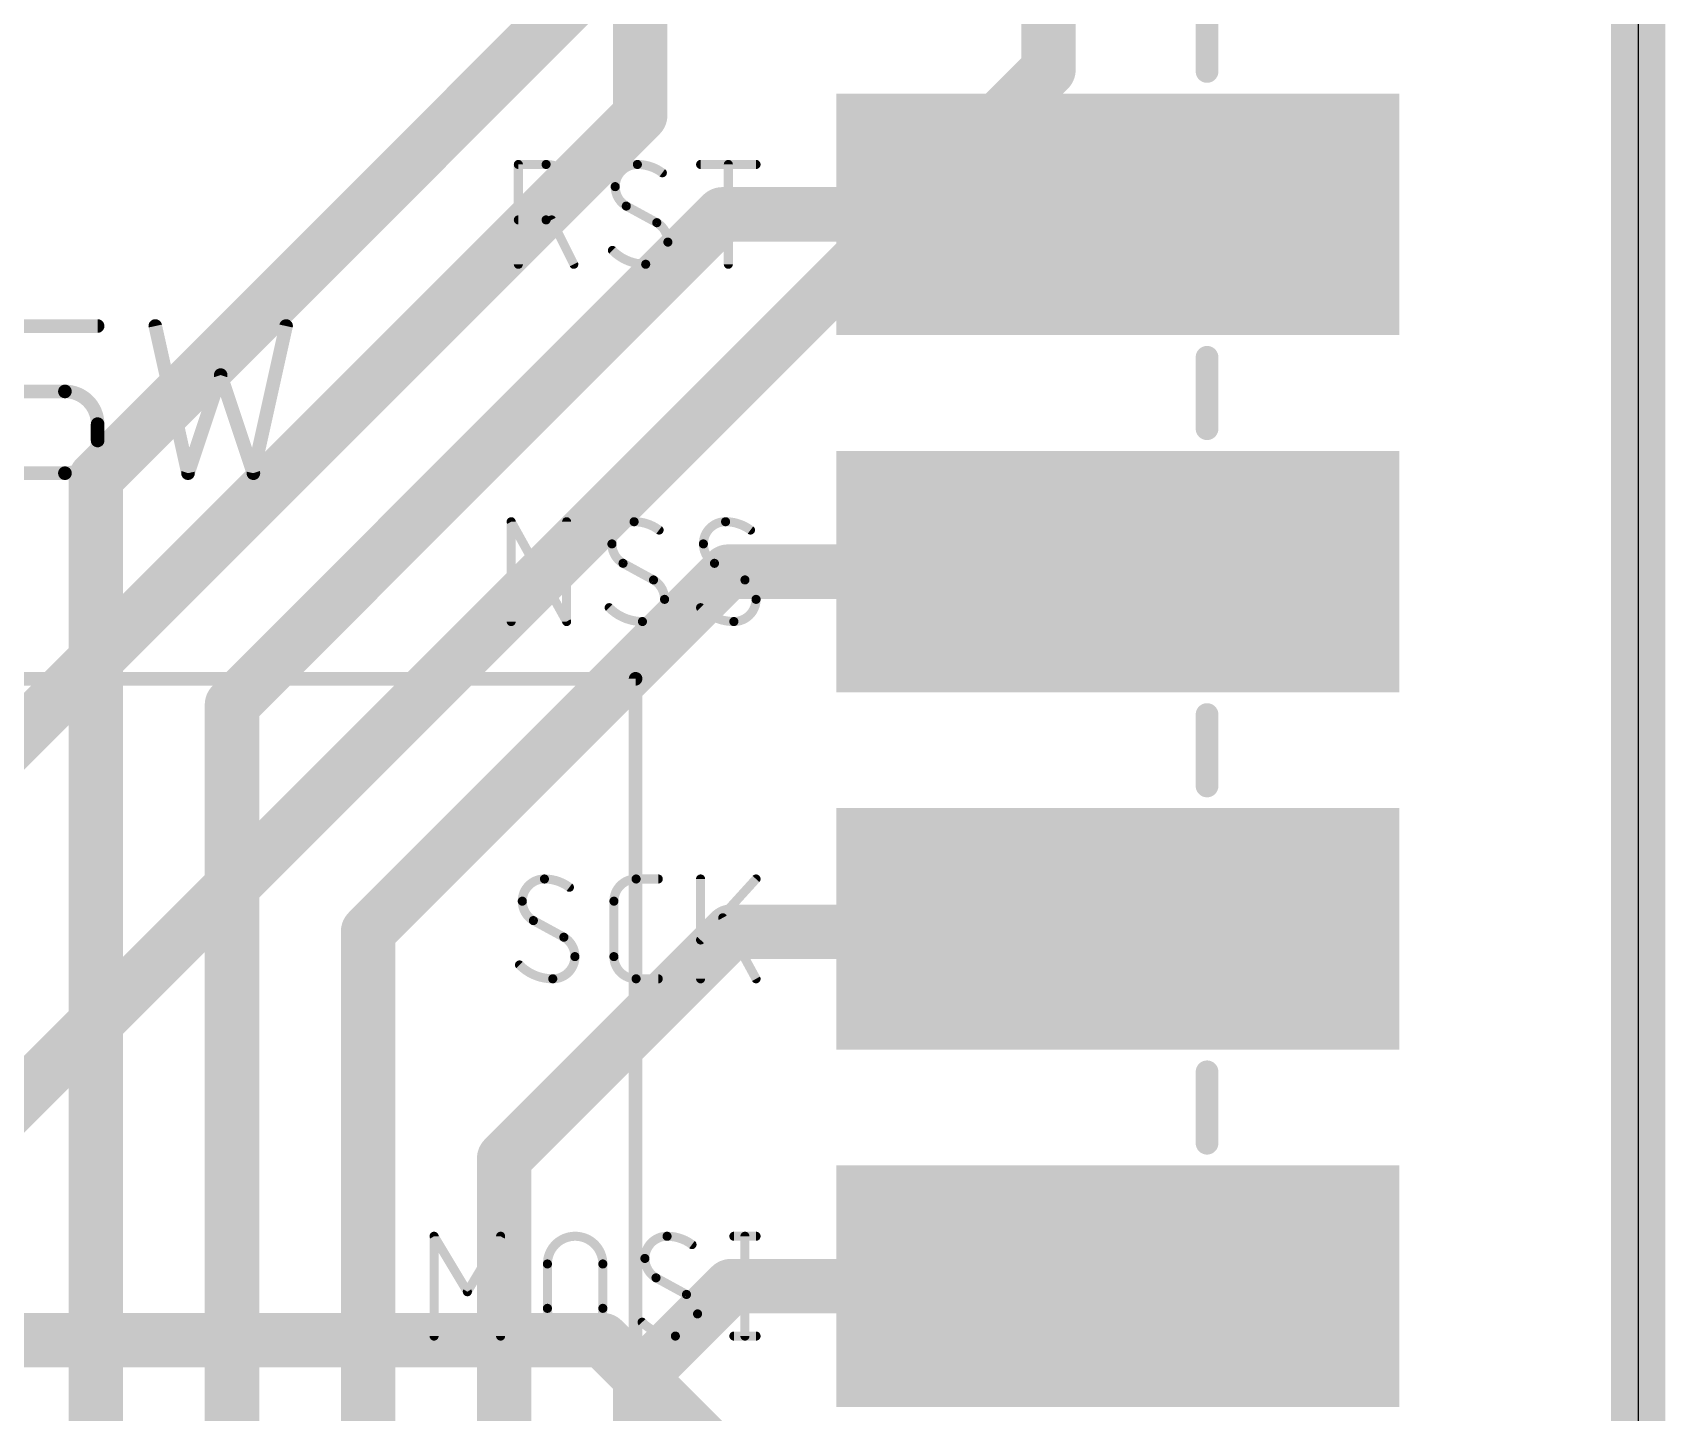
# Model space of a CAD drawing. Extents: x 40.2 to 61.4, y 22.5 to 56.
# Drawn here: x 52.22 to 61.37, y 35.66 to 43.39 of the extents above; entities that cross this region are included whole.
import ezdxf

# ---------------------------------------------------------------- set-up
doc = ezdxf.new("R2010")
doc.units = 0
for name, color, linetype in [('1', 12, 'CONTINUOUS'), ('16', 132, 'CONTINUOUS'), ('20', 31, 'CONTINUOUS'), ('21', 251, 'CONTINUOUS'), ('29', 251, 'CONTINUOUS'), ('31', 251, 'CONTINUOUS'), ('51', 251, 'CONTINUOUS')]:
    doc.layers.add(name, color=color, linetype=linetype)

# ---------------------------------------------------------------- blocks, each defined once
blk = doc.blocks.new('RECT')
blk.add_solid([(-0.5, -0.5), (0.5, -0.5), (-0.5, 0.5), (0.5, 0.5)])

msp = doc.modelspace()

# ---------------------------------------------------------------- linework, layer by layer
at = {"layer": '1', "const_width": 0.3048}
for points in [[(61.214, 51.816), (61.214, 29.21)], [(56.054, 44.37), (52.578, 40.894)], [(53.34, 39.624), (56.086, 42.37)], [(56.086, 42.37), (58.3, 42.37)], [(52.578, 40.894), (52.578, 30.988)], [(56.118, 40.37), (54.102, 38.354)], [(58.3, 40.37), (56.118, 40.37)], [(53.34, 39.624), (53.34, 28.956)], [(54.102, 38.354), (54.102, 34.29)], [(56.134, 38.354), (54.864, 37.084)], [(58.284, 38.354), (56.134, 38.354)], [(58.3, 38.37), (58.284, 38.354)], [(54.864, 37.084), (54.864, 35.179)], [(56.134, 36.37), (55.626, 35.862)], [(58.3, 36.37), (56.134, 36.37)], [(55.626, 34.671), (55.626, 35.862)]]:
    msp.add_lwpolyline(points, dxfattribs=at)
at = {"layer": '1', "const_width": 0.1524}
for points in [[(56.086, 42.4462, 1), (56.086, 42.2938)], [(56.1399, 42.3161, 1), (56.0321, 42.4239)], [(58.3, 42.2938, 1), (58.3, 42.4462)], [(52.6542, 40.894, 1), (52.5018, 40.894)], [(52.5241, 40.9479, 1), (52.6319, 40.8401)], [(56.118, 40.4462, 1), (56.118, 40.2938)], [(56.1719, 40.3161, 1), (56.0641, 40.4239)], [(58.3, 40.2938, 1), (58.3, 40.4462)], [(53.4162, 39.624, 1), (53.2638, 39.624)], [(53.2861, 39.6779, 1), (53.3939, 39.5701)], [(54.1782, 38.354, 1), (54.0258, 38.354)], [(56.134, 38.4302, 1), (56.134, 38.2778)], [(56.1879, 38.3001, 1), (56.0801, 38.4079)], [(58.3539, 38.3161, 1), (58.2461, 38.4239)], [(58.284, 38.2778, 1), (58.284, 38.4302)], [(54.0481, 38.4079, 1), (54.1559, 38.3001)], [(58.2301, 38.4079, 1), (58.3379, 38.3001)], [(54.9402, 37.084, 1), (54.7878, 37.084)], [(54.8101, 37.1379, 1), (54.9179, 37.0301)], [(56.134, 36.4462, 1), (56.134, 36.2938)], [(56.1879, 36.3161, 1), (56.0801, 36.4239)], [(58.3, 36.2938, 1), (58.3, 36.4462)], [(55.7022, 35.862, 1), (55.5498, 35.862)], [(55.5721, 35.9159, 1), (55.6799, 35.8081)]]:
    msp.add_lwpolyline(points, format="xyb", dxfattribs=at)
at = {"layer": '16', "const_width": 0.3048}
for points in [[(61.214, 51.816), (61.214, 29.21)], [(55.626, 46.294), (55.626, 42.926)], [(57.912, 46.294), (57.912, 43.18)], [(57.912, 43.18), (51.617, 36.885)], [(48.7108, 36.0108), (55.626, 42.926)], [(50.8, 36.068), (55.4158, 36.068)], [(56.679, 34.8048), (55.4158, 36.068)]]:
    msp.add_lwpolyline(points, dxfattribs=at)
at = {"layer": '16', "const_width": 0.1524}
for points in [[(57.8358, 43.18, 1), (57.9882, 43.18)], [(57.9659, 43.1261, 1), (57.8581, 43.2339)], [(55.6799, 42.8721, 1), (55.5721, 42.9799)], [(55.5498, 42.926, 1), (55.7022, 42.926)], [(55.4697, 36.1219, 1), (55.3619, 36.0141)], [(55.4158, 35.9918, 1), (55.4158, 36.1442)]]:
    msp.add_lwpolyline(points, format="xyb", dxfattribs=at)
at = {"layer": '20'}
msp.add_line((61.214, 51.816), (61.214, 29.21), dxfattribs=at)
at = {"layer": '21'}
for points, const_width in [([(58.8, 43.17), (58.8, 43.57)], 0.127), ([(58.8, 41.17), (58.8, 41.57)], 0.127), ([(49.7, 39.77), (55.6, 39.77)], 0.0762), ([(55.6, 39.77), (55.6, 33.87)], 0.0762), ([(58.8, 39.17), (58.8, 39.57)], 0.127), ([(58.8, 37.17), (58.8, 37.57)], 0.127)]:
    msp.add_lwpolyline(points, dxfattribs=dict(at, const_width=const_width))
for points, const_width in [([(58.7683, 43.17, 1), (58.8318, 43.17)], 0.0635), ([(58.8318, 41.57, 1), (58.7683, 41.57)], 0.0635), ([(58.7683, 41.17, 1), (58.8318, 41.17)], 0.0635), ([(55.6191, 39.77, 1), (55.581, 39.77)], 0.0381), ([(55.6, 39.751, 1), (55.6, 39.7891)], 0.0381), ([(58.8318, 39.57, 1), (58.7683, 39.57)], 0.0635), ([(58.7683, 39.17, 1), (58.8318, 39.17)], 0.0635), ([(58.8318, 37.57, 1), (58.7683, 37.57)], 0.0635), ([(58.7683, 37.17, 1), (58.8318, 37.17)], 0.0635)]:
    msp.add_lwpolyline(points, format="xyb", dxfattribs=dict(at, const_width=const_width))
at = {"layer": '51'}
for points, const_width in [([(54.9436, 42.0906), (54.9436, 42.6494)], 0.0508), ([(54.9436, 42.6494), (55.0989, 42.6494)], 0.0508), ([(55.9642, 42.6494), (56.2746, 42.6494)], 0.0508), ([(56.1194, 42.0906), (56.1194, 42.6494)], 0.0508), ([(55.7187, 42.3234), (55.548, 42.4166)], 0.0508), ([(55.0989, 42.339), (54.9436, 42.339)], 0.0508), ([(55.2541, 42.0906), (55.1299, 42.339)], 0.0508), ([(52.1299, 41.7449), (52.5876, 41.7449)], 0.0762), ([(52.9106, 41.7449), (53.0937, 40.9211)], 0.0762), ([(53.4598, 40.9211), (53.6429, 41.7449)], 0.0762), ([(53.0937, 40.9211), (53.2768, 41.4703)], 0.0762), ([(53.2768, 41.4703), (53.4598, 40.9211)], 0.0762), ([(52.4045, 41.3788), (52.1299, 41.3788)], 0.0762), ([(52.5876, 41.1042), (52.5876, 41.1957)], 0.0762), ([(52.1299, 40.9211), (52.4045, 40.9211)], 0.0762), ([(54.9035, 40.0906), (54.9035, 40.6494)], 0.0508), ([(54.9035, 40.6494), (55.2139, 40.0906)], 0.0508), ([(55.2139, 40.0906), (55.2139, 40.6494)], 0.0508), ([(55.7004, 40.3234), (55.5297, 40.4166)], 0.0508), ([(56.2125, 40.3234), (56.0418, 40.4166)], 0.0508), ([(55.6029, 38.6494), (55.7271, 38.6494)], 0.0508), ([(55.9642, 38.0906), (55.9642, 38.6494)], 0.0508), ([(56.2746, 38.6494), (55.9642, 38.3079)], 0.0508), ([(55.4788, 38.2148), (55.4788, 38.5252)], 0.0508), ([(55.1984, 38.3234), (55.0276, 38.4166)], 0.0508), ([(56.2746, 38.0906), (56.0883, 38.4321)], 0.0508), ([(55.7271, 38.0906), (55.6029, 38.0906)], 0.0508), ([(54.4718, 36.0906), (54.4718, 36.6494)], 0.0508), ([(54.4718, 36.6494), (54.658, 36.339)], 0.0508), ([(54.658, 36.339), (54.8443, 36.6494)], 0.0508), ([(54.8443, 36.6494), (54.8443, 36.0906)], 0.0508), ([(56.1504, 36.6494), (56.2746, 36.6494)], 0.0508), ([(56.2125, 36.6494), (56.2125, 36.0906)], 0.0508), ([(55.1063, 36.2458), (55.1063, 36.4942)], 0.0508), ([(55.4168, 36.4942), (55.4168, 36.2458)], 0.0508), ([(55.885, 36.3234), (55.7143, 36.4166)], 0.0508), ([(56.1504, 36.0906), (56.2746, 36.0906)], 0.0508)]:
    msp.add_lwpolyline(points, dxfattribs=dict(at, const_width=const_width))
for points, const_width in [([(54.9563, 42.6494, 1), (54.9309, 42.6494)], 0.0254), ([(54.9436, 42.6621, 1), (54.9436, 42.6367)], 0.0254), ([(55.0989, 42.339, 1), (55.0989, 42.6494)], 0.0508), ([(55.0989, 42.6621, 1), (55.0989, 42.6367)], 0.0254), ([(55.0989, 42.6367, 1), (55.0989, 42.6621)], 0.0254), ([(55.6101, 42.6494, 0.4142), (55.4859, 42.5252)], 0.0508), ([(55.7498, 42.6028, 0.1623), (55.6101, 42.6494)], 0.0508), ([(55.6101, 42.6621, 1), (55.6101, 42.6367)], 0.0254), ([(55.6101, 42.6367, 1), (55.6101, 42.6621)], 0.0254), ([(55.7422, 42.5927, 1), (55.7574, 42.613)], 0.0254), ([(55.9642, 42.6621, 1), (55.9642, 42.6367)], 0.0254), ([(56.1321, 42.6494, 1), (56.1067, 42.6494)], 0.0254), ([(56.2746, 42.6367, 1), (56.2746, 42.6621)], 0.0254), ([(55.4859, 42.5252, 0.2656), (55.548, 42.4166)], 0.0508), ([(55.4986, 42.5252, 1), (55.4732, 42.5252)], 0.0254), ([(55.4732, 42.5252, 1), (55.4986, 42.5252)], 0.0254), ([(55.5541, 42.4277, 1), (55.5419, 42.4054)], 0.0254), ([(55.5415, 42.4056, 1), (55.5544, 42.4275)], 0.0254), ([(54.9436, 42.3517, 1), (54.9436, 42.3263)], 0.0254), ([(55.0989, 42.3517, 1), (55.0989, 42.3263)], 0.0254), ([(55.0989, 42.3263, 1), (55.0989, 42.3517)], 0.0254), ([(55.1413, 42.3446, 1), (55.1185, 42.3333)], 0.0254), ([(55.7252, 42.3344, 1), (55.7123, 42.3125)], 0.0254), ([(55.7808, 42.2148, 0.2656), (55.7187, 42.3234)], 0.0508), ([(55.7127, 42.3123, 1), (55.7248, 42.3346)], 0.0254), ([(55.6566, 42.0906, 0.4142), (55.7808, 42.2148)], 0.0508), ([(55.7935, 42.2148, 1), (55.7681, 42.2148)], 0.0254), ([(55.4704, 42.1682, 0.2), (55.6566, 42.0906)], 0.0508), ([(55.4794, 42.1772, 1), (55.4614, 42.1593)], 0.0254), ([(55.7681, 42.2148, 1), (55.7935, 42.2148)], 0.0254), ([(54.9309, 42.0906, 1), (54.9563, 42.0906)], 0.0254), ([(55.2427, 42.0849, 1), (55.2654, 42.0963)], 0.0254), ([(55.6566, 42.1033, 1), (55.6566, 42.0779)], 0.0254), ([(55.6566, 42.0779, 1), (55.6566, 42.1033)], 0.0254), ([(56.1067, 42.0906, 1), (56.1321, 42.0906)], 0.0254), ([(52.5876, 41.7259, 1), (52.5876, 41.764)], 0.0381), ([(52.9292, 41.749, 1), (52.892, 41.7408)], 0.0381), ([(53.6615, 41.7408, 1), (53.6243, 41.749)], 0.0381), ([(53.2948, 41.4763, 1), (53.2587, 41.4643)], 0.0381), ([(53.2948, 41.4643, 1), (53.2587, 41.4763)], 0.0381), ([(52.5876, 41.1957, 0.4142), (52.4045, 41.3788)], 0.0762), ([(52.4045, 41.3978, 1), (52.4045, 41.3597)], 0.0381), ([(52.4045, 41.3597, 1), (52.4045, 41.3978)], 0.0381), ([(52.6067, 41.1957, 1), (52.5686, 41.1957)], 0.0381), ([(52.4045, 40.9211, 0.4142), (52.5876, 41.1042)], 0.0762), ([(52.5686, 41.1957, 1), (52.6067, 41.1957)], 0.0381), ([(52.6066, 41.1042, 1), (52.5686, 41.1042)], 0.0381), ([(52.5686, 41.1042, 1), (52.6067, 41.1042)], 0.0381), ([(52.4045, 40.9402, 1), (52.4045, 40.9021)], 0.0381), ([(52.4045, 40.9021, 1), (52.4045, 40.9402)], 0.0381), ([(53.0756, 40.9271, 1), (53.1118, 40.9151)], 0.0381), ([(53.0751, 40.917, 1), (53.1123, 40.9252)], 0.0381), ([(53.4412, 40.9252, 1), (53.4784, 40.917)], 0.0381), ([(53.4418, 40.9151, 1), (53.4779, 40.9271)], 0.0381), ([(54.9162, 40.6494, 1), (54.8908, 40.6494)], 0.0254), ([(54.9146, 40.6556, 1), (54.8924, 40.6432)], 0.0254), ([(55.2266, 40.6494, 1), (55.2012, 40.6494)], 0.0254), ([(55.5918, 40.6494, 0.4142), (55.4676, 40.5252)], 0.0508), ([(55.7315, 40.6028, 0.1623), (55.5918, 40.6494)], 0.0508), ([(55.5918, 40.6621, 1), (55.5918, 40.6367)], 0.0254), ([(55.5918, 40.6367, 1), (55.5918, 40.6621)], 0.0254), ([(55.7239, 40.5927, 1), (55.7391, 40.613)], 0.0254), ([(56.1039, 40.6494, 0.4142), (55.9797, 40.5252)], 0.0508), ([(56.2436, 40.6028, 0.1623), (56.1039, 40.6494)], 0.0508), ([(56.1039, 40.6621, 1), (56.1039, 40.6367)], 0.0254), ([(56.1039, 40.6367, 1), (56.1039, 40.6621)], 0.0254), ([(56.2359, 40.5927, 1), (56.2512, 40.613)], 0.0254), ([(55.4676, 40.5252, 0.2656), (55.5297, 40.4166)], 0.0508), ([(55.4803, 40.5252, 1), (55.4549, 40.5252)], 0.0254), ([(55.4549, 40.5252, 1), (55.4803, 40.5252)], 0.0254), ([(55.9797, 40.5252, 0.2656), (56.0418, 40.4166)], 0.0508), ([(55.9924, 40.5252, 1), (55.967, 40.5252)], 0.0254), ([(55.967, 40.5252, 1), (55.9924, 40.5252)], 0.0254), ([(55.5358, 40.4277, 1), (55.5236, 40.4054)], 0.0254), ([(55.5233, 40.4056, 1), (55.5362, 40.4275)], 0.0254), ([(56.0478, 40.4277, 1), (56.0357, 40.4054)], 0.0254), ([(56.0353, 40.4056, 1), (56.0482, 40.4275)], 0.0254), ([(55.7069, 40.3344, 1), (55.694, 40.3125)], 0.0254), ([(55.7625, 40.2148, 0.2656), (55.7004, 40.3234)], 0.0508), ([(55.6944, 40.3123, 1), (55.7065, 40.3346)], 0.0254), ([(56.219, 40.3344, 1), (56.2061, 40.3125)], 0.0254), ([(56.2746, 40.2148, 0.2656), (56.2125, 40.3234)], 0.0508), ([(56.2064, 40.3123, 1), (56.2186, 40.3346)], 0.0254), ([(55.6384, 40.0906, 0.4142), (55.7625, 40.2148)], 0.0508), ([(55.7752, 40.2148, 1), (55.7498, 40.2148)], 0.0254), ([(55.7498, 40.2148, 1), (55.7752, 40.2148)], 0.0254), ([(56.1504, 40.0906, 0.4142), (56.2746, 40.2148)], 0.0508), ([(56.2873, 40.2148, 1), (56.2619, 40.2148)], 0.0254), ([(56.2619, 40.2148, 1), (56.2873, 40.2148)], 0.0254), ([(55.4521, 40.1682, 0.2), (55.6384, 40.0906)], 0.0508), ([(55.4611, 40.1772, 1), (55.4431, 40.1593)], 0.0254), ([(55.9732, 40.1772, 1), (55.9551, 40.1593)], 0.0254), ([(55.9642, 40.1682, 0.2), (56.1504, 40.0906)], 0.0508), ([(54.8908, 40.0906, 1), (54.9162, 40.0906)], 0.0254), ([(55.2012, 40.0906, 1), (55.2266, 40.0906)], 0.0254), ([(55.2028, 40.0844, 1), (55.225, 40.0968)], 0.0254), ([(55.6384, 40.1033, 1), (55.6384, 40.0779)], 0.0254), ([(55.6384, 40.0779, 1), (55.6384, 40.1033)], 0.0254), ([(56.1504, 40.1033, 1), (56.1504, 40.0779)], 0.0254), ([(56.1504, 40.0779, 1), (56.1504, 40.1033)], 0.0254), ([(55.0897, 38.6494, 0.4142), (54.9656, 38.5252)], 0.0508), ([(55.2294, 38.6028, 0.1623), (55.0897, 38.6494)], 0.0508), ([(55.0897, 38.6621, 1), (55.0897, 38.6367)], 0.0254), ([(55.0897, 38.6367, 1), (55.0897, 38.6621)], 0.0254), ([(55.6029, 38.6494, 0.4142), (55.4788, 38.5252)], 0.0508), ([(55.6029, 38.6621, 1), (55.6029, 38.6367)], 0.0254), ([(55.6029, 38.6367, 1), (55.6029, 38.6621)], 0.0254), ([(55.7271, 38.6367, 1), (55.7271, 38.6621)], 0.0254), ([(55.9769, 38.6494, 1), (55.9515, 38.6494)], 0.0254), ([(56.284, 38.6409, 1), (56.2652, 38.6579)], 0.0254), ([(55.2218, 38.5927, 1), (55.237, 38.613)], 0.0254), ([(54.9528, 38.5252, 1), (54.9783, 38.5252)], 0.0254), ([(54.9656, 38.5252, 0.2656), (55.0276, 38.4166)], 0.0508), ([(54.9782, 38.5252, 1), (54.9529, 38.5252)], 0.0254), ([(55.4915, 38.5252, 1), (55.4661, 38.5252)], 0.0254), ([(55.4661, 38.5252, 1), (55.4915, 38.5252)], 0.0254), ([(55.0337, 38.4277, 1), (55.0216, 38.4054)], 0.0254), ([(55.0212, 38.4056, 1), (55.0341, 38.4275)], 0.0254), ([(56.0995, 38.4382, 1), (56.0772, 38.426)], 0.0254), ([(55.2048, 38.3344, 1), (55.1919, 38.3125)], 0.0254), ([(55.2605, 38.2148, 0.2656), (55.1984, 38.3234)], 0.0508), ([(55.1923, 38.3123, 1), (55.2045, 38.3346)], 0.0254), ([(55.9548, 38.3165, 1), (55.9736, 38.2994)], 0.0254), ([(55.1363, 38.0906, 0.4142), (55.2605, 38.2148)], 0.0508), ([(55.2732, 38.2148, 1), (55.2478, 38.2148)], 0.0254), ([(55.2478, 38.2148, 1), (55.2732, 38.2148)], 0.0254), ([(55.4788, 38.2148, 0.4142), (55.6029, 38.0906)], 0.0508), ([(55.4915, 38.2148, 1), (55.4661, 38.2148)], 0.0254), ([(55.4661, 38.2148, 1), (55.4915, 38.2148)], 0.0254), ([(54.95, 38.1682, 0.2), (55.1363, 38.0906)], 0.0508), ([(54.959, 38.1772, 1), (54.941, 38.1593)], 0.0254), ([(55.1363, 38.1033, 1), (55.1363, 38.0779)], 0.0254), ([(55.1363, 38.0779, 1), (55.1363, 38.1033)], 0.0254), ([(55.6029, 38.1033, 1), (55.6029, 38.0779)], 0.0254), ([(55.6029, 38.0779, 1), (55.6029, 38.1033)], 0.0254), ([(55.7271, 38.0779, 1), (55.7271, 38.1033)], 0.0254), ([(55.9515, 38.0906, 1), (55.9769, 38.0906)], 0.0254), ([(56.2635, 38.0845, 1), (56.2857, 38.0967)], 0.0254), ([(54.4845, 36.6494, 1), (54.4591, 36.6494)], 0.0254), ([(54.4827, 36.6559, 1), (54.4609, 36.6429)], 0.0254), ([(54.857, 36.6494, 1), (54.8316, 36.6494)], 0.0254), ([(54.8552, 36.6429, 1), (54.8334, 36.6559)], 0.0254), ([(55.4168, 36.4942, 1), (55.1063, 36.4942)], 0.0508), ([(55.7764, 36.6494, 0.4142), (55.6522, 36.5252)], 0.0508), ([(55.9161, 36.6028, 0.1623), (55.7764, 36.6494)], 0.0508), ([(55.7764, 36.6621, 1), (55.7764, 36.6367)], 0.0254), ([(55.7764, 36.6367, 1), (55.7764, 36.6621)], 0.0254), ([(56.1504, 36.6621, 1), (56.1504, 36.6367)], 0.0254), ([(56.2252, 36.6494, 1), (56.1998, 36.6494)], 0.0254), ([(56.2746, 36.6367, 1), (56.2746, 36.6621)], 0.0254), ([(55.9084, 36.5927, 1), (55.9237, 36.613)], 0.0254), ([(55.119, 36.4942, 1), (55.0936, 36.4942)], 0.0254), ([(55.0936, 36.4942, 1), (55.119, 36.4942)], 0.0254), ([(55.4295, 36.4942, 1), (55.4041, 36.4942)], 0.0254), ([(55.4041, 36.4942, 1), (55.4295, 36.4942)], 0.0254), ([(55.6522, 36.5252, 0.2656), (55.7143, 36.4166)], 0.0508), ([(55.6649, 36.5252, 1), (55.6395, 36.5252)], 0.0254), ([(55.6395, 36.5252, 1), (55.6649, 36.5252)], 0.0254), ([(55.7204, 36.4277, 1), (55.7082, 36.4054)], 0.0254), ([(55.7078, 36.4056, 1), (55.7207, 36.4275)], 0.0254), ([(54.6471, 36.3455, 1), (54.6689, 36.3324)], 0.0254), ([(54.6471, 36.3324, 1), (54.6689, 36.3455)], 0.0254), ([(55.8915, 36.3344, 1), (55.8786, 36.3125)], 0.0254), ([(55.9471, 36.2148, 0.2656), (55.885, 36.3234)], 0.0508), ([(55.8789, 36.3123, 1), (55.8911, 36.3346)], 0.0254), ([(55.1063, 36.2458, 1), (55.4168, 36.2458)], 0.0508), ([(55.119, 36.2458, 1), (55.0936, 36.2458)], 0.0254), ([(55.0936, 36.2458, 1), (55.119, 36.2458)], 0.0254), ([(55.4295, 36.2458, 1), (55.4041, 36.2458)], 0.0254), ([(55.4041, 36.2458, 1), (55.4295, 36.2458)], 0.0254), ([(55.8229, 36.0906, 0.4142), (55.9471, 36.2148)], 0.0508), ([(55.9598, 36.2148, 1), (55.9344, 36.2148)], 0.0254), ([(55.9344, 36.2148, 1), (55.9598, 36.2148)], 0.0254), ([(55.6367, 36.1682, 0.2), (55.8229, 36.0906)], 0.0508), ([(55.6457, 36.1772, 1), (55.6277, 36.1593)], 0.0254), ([(55.8229, 36.1033, 1), (55.8229, 36.0779)], 0.0254), ([(55.8229, 36.0779, 1), (55.8229, 36.1033)], 0.0254), ([(56.1504, 36.1033, 1), (56.1504, 36.0779)], 0.0254), ([(56.2746, 36.0779, 1), (56.2746, 36.1033)], 0.0254), ([(54.4591, 36.0906, 1), (54.4845, 36.0906)], 0.0254), ([(54.8316, 36.0906, 1), (54.857, 36.0906)], 0.0254), ([(56.1998, 36.0906, 1), (56.2252, 36.0906)], 0.0254)]:
    msp.add_lwpolyline(points, format="xyb", dxfattribs=dict(at, const_width=const_width))

# ---------------------------------------------------------------- block references
at = {"layer": '1', "xscale": 3, "yscale": 1.2, "rotation": 180}
for p in [(58.3, 42.37), (58.3, 40.37), (58.3, 38.37), (58.3, 36.37)]:
    msp.add_blockref('RECT', p, dxfattribs=at)
at = {"layer": '29', "xscale": 3.1524, "yscale": 1.3524, "rotation": 180}
for p in [(58.3, 42.37), (58.3, 40.37), (58.3, 38.37), (58.3, 36.37)]:
    msp.add_blockref('RECT', p, dxfattribs=at)
at = {"layer": '31', "xscale": 3, "yscale": 1.2, "rotation": 180}
for p in [(58.3, 42.37), (58.3, 40.37), (58.3, 38.37), (58.3, 36.37)]:
    msp.add_blockref('RECT', p, dxfattribs=at)

doc.saveas('drawing.dxf')
